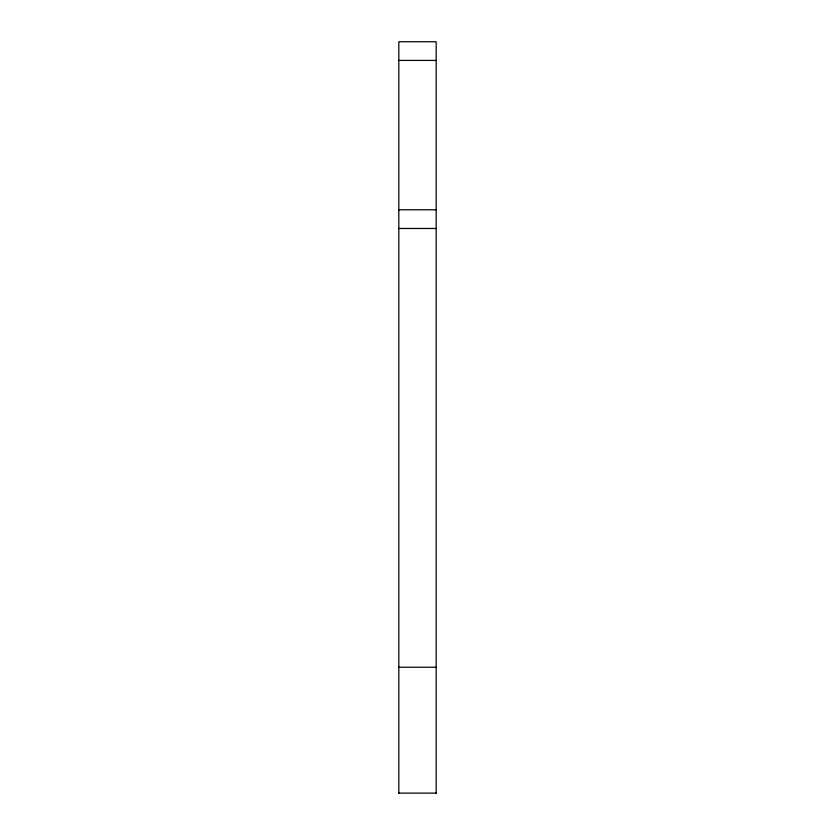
<?xml version="1.0" encoding="UTF-8"?>
<svg xmlns="http://www.w3.org/2000/svg" width="835" height="835" viewBox="0 0 835 835"><rect width="100%" height="100%" fill="white"/><g stroke="black" fill="none" stroke-linecap="round" stroke-linejoin="round"><path stroke-width="1.25" d="M398.827 60.423L436.173 60.423M398.827 209.794L436.173 209.794M398.827 228.466L436.173 228.466M398.827 667.238L436.173 667.238M398.827 793.114L436.173 793.114M436.173 793.25L436.173 41.75L398.827 41.75L398.827 793.25"/></g></svg>
